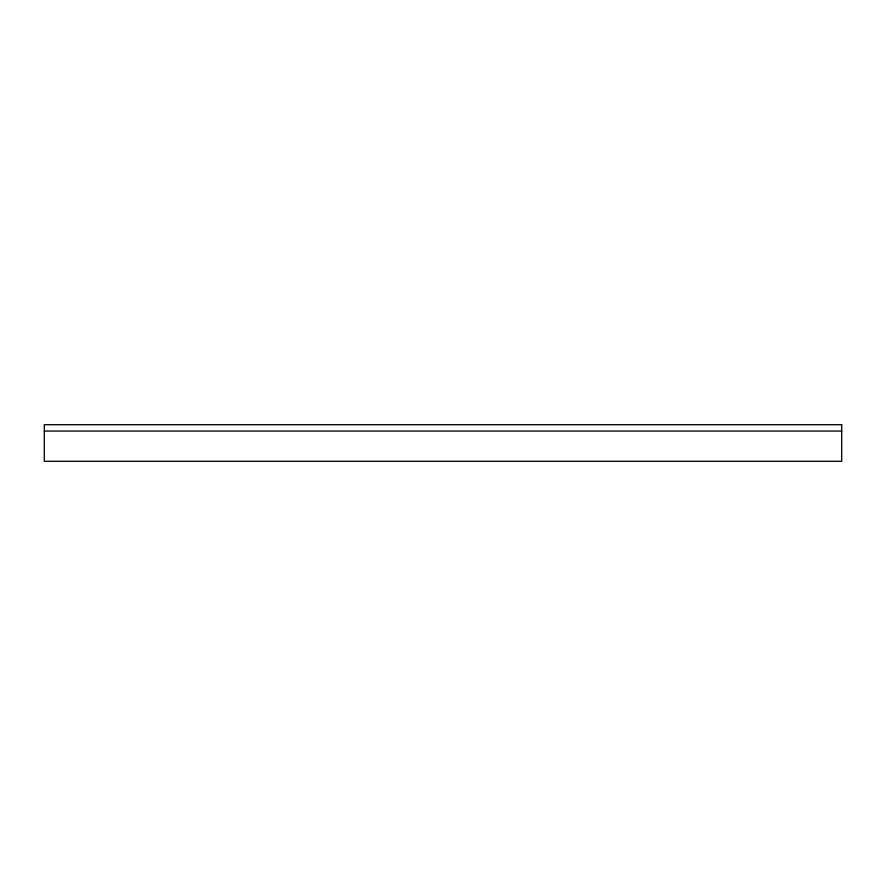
<?xml version="1.0" encoding="UTF-8"?>
<svg xmlns="http://www.w3.org/2000/svg" width="886" height="886" viewBox="0 0 886 886"><rect width="100%" height="100%" fill="white"/><g stroke="black" fill="none" stroke-linecap="round" stroke-linejoin="round"><path stroke-width="1.33" d="M44.3 431.061L841.7 431.061M841.7 424.693L44.3 424.693L44.3 461.307L841.7 461.307L841.7 424.693"/></g></svg>
